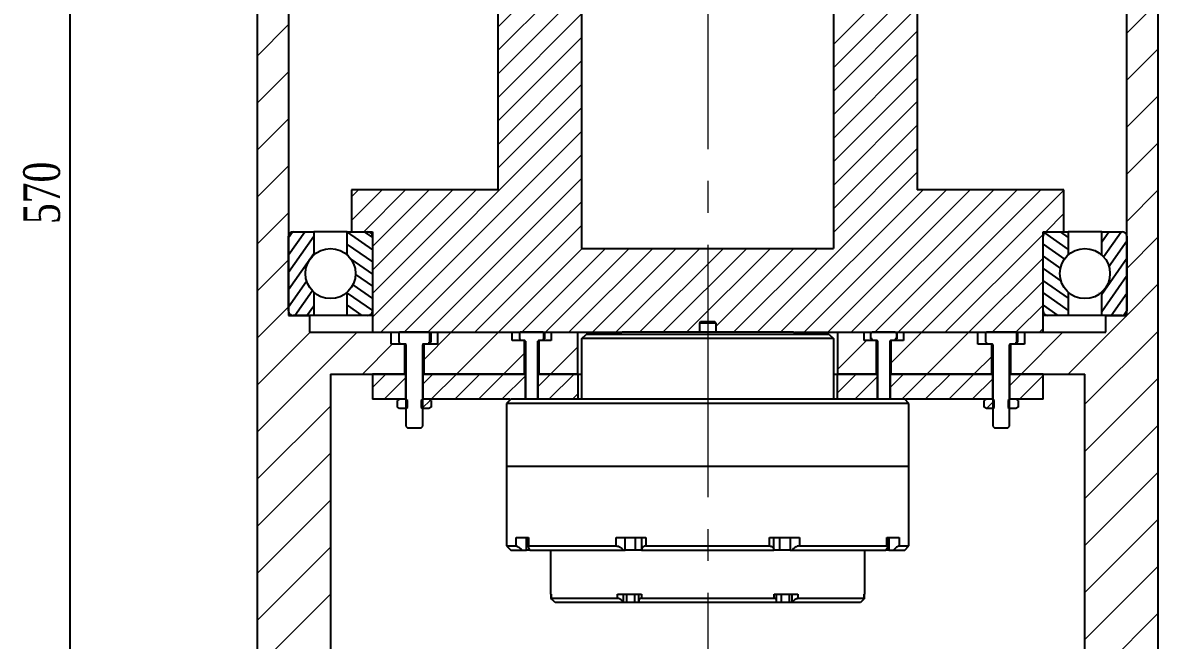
# Model space of a CAD drawing. Header units: millimetres. Extents: x 2 to 1187, y 2 to 839.
# Drawn here: x 69 to 177.4, y 109.6 to 168.6 of the extents above; entities that cross this region are included whole.
import ezdxf

# ---------------------------------------------------------------- set-up
doc = ezdxf.new("R2010")
doc.units = ezdxf.units.MM
doc.header["$PDSIZE"] = -1
doc.linetypes.add('CENTERX2', pattern=[20.32, 12.7, -2.54, 2.54, -2.54])
doc.styles.add('SLDTEXTSTYLE0', font='TXT', dxfattribs={"width": 0.75})
doc.dimstyles.new('SLDDIMSTYLE1', dxfattribs={"dimtxt": 3.5, "dimasz": 3.302, "dimexe": 0, "dimexo": 0.0625, "dimgap": 0.875, "dimtad": 1, "dimdec": 4, "dimlfac": 2.5, "dimrnd": 1e-09, "dimzin": 4, "dimdsep": 46, "dimtxsty": 'SLDTEXTSTYLE0', "dimsah": 1, "dimcen": 0.09, "dimadec": 0, "dimazin": 1, "dimtfac": 1, "dimtdec": 4, "dimtofl": 0, "dimtmove": 0, "dimatfit": 3, "dimfxl": 1, "dimfrac": 2, "dimtolj": 1, "dimtzin": 12, "dimarcsym": 0})

# ---------------------------------------------------------------- blocks, each defined once
blk = doc.blocks.new('SW_HATCH_2')
at = {"color": 0, "linetype": 'Continuous', "lineweight": 18}
for p, q in [((24, 134.01), (16, 126.01)), ((56, 132.33), (48, 124.33)), ((24, 131.76), (16, 123.76)), ((56, 130.09), (48, 122.09)), ((24, 129.52), (16, 121.52)), ((79, 128.39), (76, 125.39)), ((24, 127.27), (16, 119.27)), ((56, 127.84), (48, 119.84)), ((-4, 126.21), (-7, 123.21)), ((24, 125.03), (16, 117.03)), ((56, 125.6), (48, 117.6)), ((79, 123.9), (76, 120.9)), ((24, 122.78), (16, 114.78)), ((56, 123.35), (48, 115.35)), ((-4, 121.72), (-7, 118.72)), ((24, 120.54), (16, 112.54)), ((56, 121.11), (48, 113.11)), ((79, 119.41), (76, 116.41)), ((24, 118.29), (4, 98.29)), ((56, 118.86), (48, 110.86)), ((-4, 117.23), (-7, 114.23)), ((24, 116.05), (4.79, 96.84)), ((56, 116.62), (48, 108.62)), ((79, 114.92), (76, 111.92)), ((24, 113.8), (7.04, 96.84)), ((56, 114.37), (48, 106.37)), ((-4, 112.74), (-7, 109.74)), ((56, 112.13), (40.71, 96.84)), ((24, 111.56), (9.28, 96.84)), ((4.92, 110.44), (2, 107.52)), ((2.68, 110.44), (2, 109.76)), ((7.17, 110.44), (3.17, 106.44)), ((13.9, 110.44), (4, 100.54)), ((11.66, 110.44), (4, 102.78)), ((9.41, 110.44), (4, 105.03)), ((56.56, 110.44), (42.96, 96.84)), ((58.8, 110.44), (45.2, 96.84)), ((61.05, 110.44), (47.45, 96.84)), ((63.29, 110.44), (49.69, 96.84)), ((65.54, 110.44), (51.94, 96.84)), ((67.78, 110.44), (54.18, 96.84)), ((70, 110.41), (56.43, 96.84)), ((79, 110.43), (76, 107.43)), ((24, 109.31), (11.53, 96.84)), ((-4, 108.25), (-7, 105.25)), ((70, 108.17), (68.27, 106.44)), ((24, 107.07), (13.77, 96.84)), ((68, 106.17), (58.67, 96.84)), ((79, 105.94), (76, 102.94)), ((24.02, 104.84), (16.02, 96.84)), ((26.26, 104.84), (18.26, 96.84)), ((28.51, 104.84), (20.51, 96.84)), ((30.75, 104.84), (22.75, 96.84)), ((33, 104.84), (25, 96.84)), ((35.24, 104.84), (27.24, 96.84)), ((37.49, 104.84), (29.49, 96.84)), ((39.73, 104.84), (31.73, 96.84)), ((41.98, 104.84), (33.98, 96.84)), ((44.22, 104.84), (36.8, 97.42)), ((46.47, 104.84), (38.47, 96.84)), ((-4, 103.76), (-7, 100.76)), ((68, 103.92), (60.92, 96.84)), ((68, 101.68), (63.16, 96.84)), ((79, 101.45), (76, 98.45)), ((-4, 99.27), (-7, 96.27)), ((68, 99.43), (65.41, 96.84)), ((75.99, 98.44), (70.39, 92.84)), ((2.55, 96.84), (-7, 87.29)), ((-1.94, 96.84), (-7, 91.78)), ((11.53, 96.84), (8.9, 94.21)), ((16.02, 96.84), (12.02, 92.84)), ((56.43, 96.84), (53.48, 93.89)), ((60.92, 96.84), (56.92, 92.84)), ((69.9, 96.84), (65.9, 92.84)), ((68, 97.19), (67.65, 96.84)), ((79, 96.96), (72, 89.96)), ((5.92, 95.72), (3.04, 92.84)), ((23.6, 95.44), (21, 92.84)), ((51.14, 96.04), (48.4, 93.3)), ((18.52, 94.85), (16.51, 92.84)), ((63.1, 94.53), (61.41, 92.84)), ((5.28, 92.84), (4, 91.56)), ((7.2, 92.51), (5.13, 90.44)), ((9.77, 92.84), (8.8, 91.87)), ((12.02, 92.84), (9.62, 90.44)), ((14.26, 92.84), (11.86, 90.44)), ((16.51, 92.84), (14.11, 90.44)), ((18.6, 92.69), (16.35, 90.44)), ((21, 92.84), (19.8, 91.64)), ((23.24, 92.84), (20.84, 90.44)), ((50.18, 92.84), (48.4, 91.06)), ((52.2, 92.61), (50.03, 90.44)), ((54.67, 92.84), (53.4, 91.57)), ((56.92, 92.84), (54.52, 90.44)), ((59.16, 92.84), (56.76, 90.44)), ((61.41, 92.84), (59.01, 90.44)), ((63.2, 92.39), (61.25, 90.44)), ((65.9, 92.84), (64.8, 91.74)), ((68, 92.7), (65.74, 90.44)), ((79, 92.47), (72, 85.47)), ((9.54, 90.36), (8.76, 89.59)), ((23.6, 90.95), (23.09, 90.44)), ((63.34, 90.28), (62.62, 89.56)), ((68, 90.45), (67.99, 90.44)), ((0, 89.8), (-7, 82.8)), ((79, 87.98), (72, 80.98)), ((0, 85.31), (-7, 78.31)), ((79, 83.49), (72, 76.49)), ((0, 80.82), (-7, 73.82)), ((79, 79), (72, 72)), ((0, 76.33), (-7, 69.33)), ((79, 74.51), (72, 67.51)), ((0, 71.84), (-7, 64.84)), ((79, 70.02), (72, 63.02))]:
    blk.add_line(p, q, dxfattribs=at)
blk = doc.blocks.new('_D')
at = {"color": 0, "linetype": 'Continuous', "lineweight": -2, "transparency": 16777216}
for p, q in [((134.33, 268.23), (73.52, 268.23)), ((73.52, 264.93), (73.52, 43.53)), ((98.33, 40.23), (73.52, 40.23))]:
    blk.add_line(p, q, dxfattribs=at)
at = {"color": 0, "linetype": 'Continuous', "transparency": 16777216}
for points in [[(72.97, 264.93), (74.07, 264.93), (73.52, 268.23)], [(72.97, 43.53), (74.07, 43.53), (73.52, 40.23)]]:
    blk.add_solid(points, dxfattribs=at)
at = {"layer": 'Defpoints', "color": 0, "linetype": 'Continuous', "transparency": 16777216}
for p in [(134.39, 268.23), (73.52, 40.23), (98.39, 40.23)]:
    blk.add_point(p, dxfattribs=at)
at = {"color": 0, "linetype": 'Continuous', "lineweight": 18, "transparency": 16777216, "insert": (69.07, 152.34), "char_height": 3.5, "width": 15.4339, "attachment_point": 2, "rotation": 90, "style": 'SLDTEXTSTYLE0'}
blk.add_mtext('\\A1;{\\fTimes New Roman|b0|i0|c0|p18;570}', dxfattribs=at)
blk = doc.blocks.new('*U60')
at = {"color": 0, "linetype": 'CENTERX2', "lineweight": 18, "ltscale": 1.2, "transparency": 16777216}
blk.add_line((0, 50.9), (0, -50.9), dxfattribs=at)
blk = doc.blocks.new('*U61')
at = {"color": 0, "linetype": 'CENTERX2', "lineweight": 18, "ltscale": 1.2, "transparency": 16777216}
blk.add_line((0, 41.7), (0, -41.7), dxfattribs=at)

msp = doc.modelspace()

# ---------------------------------------------------------------- hatches: boundary and pattern name
h = msp.add_hatch()
h.set_pattern_fill('ANSI31', color=256, scale=0.3, angle=10)
h.paths.add_polyline_path([(96.792389, 214.80706), (96.792389, 217.031644), (94.832389, 217.031644, 0.4142135624), (94.392389, 216.591644), (94.392389, 209.471644, 0.4142135624), (94.832389, 209.031644), (96.792389, 209.031644), (96.792389, 211.256229, -0.2124421075), (96.002389, 213.031644, -0.2124421075)])
h.paths.add_polyline_path([(174.392389, 216.591644, 0.4142135624), (173.952389, 217.031644), (172.792389, 217.031644), (171.992389, 217.031644), (171.992389, 214.80706, -0.2124421075), (172.782389, 213.031644, -0.2124421075), (171.992389, 211.256229), (171.992389, 209.031644), (173.952389, 209.031644, 0.4142135624), (174.392389, 209.471644)])
h.paths.add_polyline_path([(174.392389, 148.191644, 0.4142135624), (173.952389, 148.631644), (171.992389, 148.631644), (171.992389, 146.40706, -0.2124421075), (172.782389, 144.631644, -0.2124421075), (171.992389, 142.856229), (171.992389, 140.631644), (173.952389, 140.631644, 0.4142135624), (174.392389, 141.071644)])
h.paths.add_polyline_path([(96.792389, 148.631644), (94.832389, 148.631644, 0.4142135624), (94.392389, 148.191644), (94.392389, 141.071644, 0.4142135624), (94.832389, 140.631644), (96.392389, 140.631644), (96.792389, 140.631644), (96.792389, 142.856229, -0.2124421075), (96.002389, 144.631644, -0.2124421075), (96.792389, 146.40706)])
h = msp.add_hatch()
h.set_pattern_fill('ANSI31', color=256, scale=0.3, angle=100)
h.paths.add_polyline_path([(168.792389, 146.40706), (168.792389, 148.631644), (166.832389, 148.631644, 0.4142135624), (166.392389, 148.191644), (166.392389, 141.071644, 0.4142135624), (166.832389, 140.631644), (168.792389, 140.631644), (168.792389, 142.856229, -0.2124421075), (168.002389, 144.631644, -0.2124421075)])
h.paths.add_polyline_path([(102.392389, 148.191644, 0.4142296736), (101.952365, 148.631644), (100.392389, 148.631644), (99.992389, 148.631644), (99.992389, 146.40706, -0.2124421075), (100.782389, 144.631644, -0.2124421075), (99.992389, 142.856229), (99.992389, 140.631644), (101.952389, 140.631644, 0.4142135624), (102.392389, 141.071644)])
h.paths.add_polyline_path([(102.392389, 216.591644, 0.4142135624), (101.952389, 217.031644), (99.992389, 217.031644), (99.992389, 214.80706, -0.2124421075), (100.782389, 213.031644, -0.2124421075), (99.992389, 211.256229), (99.992389, 209.031644), (101.952389, 209.031644, 0.4142135624), (102.392389, 209.471644)])
h.paths.add_polyline_path([(168.792389, 214.80706), (168.792389, 217.031644), (166.832389, 217.031644, 0.4142135624), (166.392389, 216.591644), (166.392389, 209.471644, 0.4142135624), (166.832389, 209.031644), (168.392389, 209.031644), (168.792389, 209.031644), (168.792389, 211.256229, -0.2124421075), (168.002389, 213.031644, -0.2124421075)])

# ---------------------------------------------------------------- linework, layer by layer
at = {"color": 7, "linetype": 'Continuous', "lineweight": 25}
for p, q in [((91.392389, 219.031644), (91.392389, 64.231644)), ((177.392389, 64.231644), (177.392389, 219.031644)), ((94.392389, 217.031644), (94.392389, 140.631644)), ((122.392389, 147.031644), (122.392389, 217.831644)), ((146.392389, 217.831644), (146.392389, 147.031644)), ((174.392389, 140.631644), (174.392389, 217.031644)), ((114.392389, 152.631644), (114.392389, 205.031644)), ((154.392389, 205.031644), (154.392389, 152.631644)), ((100.392389, 152.631644), (100.392389, 148.631644)), ((114.392389, 152.631644), (100.392389, 152.631644)), ((168.392389, 152.631644), (154.392389, 152.631644)), ((168.392389, 148.631644), (168.392389, 152.631644)), ((94.832389, 148.631644), (96.792389, 148.631644)), ((96.792389, 148.631644), (96.792389, 146.40706)), ((99.992389, 148.631644), (96.792389, 148.631644)), ((99.992389, 146.40706), (99.992389, 148.631644)), ((99.992389, 148.631644), (101.952389, 148.631644)), ((100.392389, 148.631644), (102.392389, 148.631644)), ((102.392389, 148.631644), (102.392389, 139.031644)), ((166.392389, 148.631644), (168.392389, 148.631644)), ((166.392389, 139.031644), (166.392389, 148.631644)), ((166.832389, 148.631644), (168.792389, 148.631644)), ((171.992389, 148.631644), (168.792389, 148.631644)), ((168.792389, 148.631644), (168.792389, 146.40706)), ((171.992389, 146.40706), (171.992389, 148.631644)), ((171.992389, 148.631644), (173.952389, 148.631644)), ((94.392389, 141.071644), (94.392389, 148.191644)), ((102.392389, 148.191644), (102.392389, 141.071644)), ((166.392389, 141.071644), (166.392389, 148.191644)), ((174.392389, 148.191644), (174.392389, 141.071644)), ((122.392389, 147.031644), (146.392389, 147.031644)), ((171.682444, 146.40706), (171.682427, 146.40706)), ((96.792389, 142.856229), (96.792389, 140.631644)), ((99.992389, 140.631644), (99.992389, 142.856229)), ((168.792389, 142.856229), (168.792389, 140.631644)), ((171.682444, 142.856229), (171.682427, 142.856229)), ((171.992389, 140.631644), (171.992389, 142.856229)), ((94.392389, 140.631644), (96.392389, 140.631644)), ((96.792389, 140.631644), (94.832389, 140.631644)), ((96.392389, 140.631644), (96.392389, 139.031644)), ((99.992389, 140.631644), (96.792389, 140.631644)), ((101.952389, 140.631644), (99.992389, 140.631644)), ((102.392389, 140.631644), (101.952389, 140.631644)), ((133.712389, 140.031644), (133.592389, 139.911644)), ((133.592389, 139.911644), (133.592389, 139.031644)), ((135.192389, 139.911644), (135.072389, 140.031644)), ((135.192389, 139.031644), (135.192389, 139.911644)), ((166.832389, 140.631644), (166.392389, 140.631644)), ((168.792389, 140.631644), (166.832389, 140.631644)), ((171.992389, 140.631644), (168.792389, 140.631644)), ((173.952389, 140.631644), (171.992389, 140.631644)), ((172.392389, 139.031644), (172.392389, 140.631644)), ((172.392389, 140.631644), (174.392389, 140.631644)), ((96.392389, 139.031644), (104.165789, 139.031644)), ((102.392389, 139.031644), (126.122385, 139.031644)), ((104.175789, 139.021644), (104.165789, 139.031644)), ((104.175789, 137.911644), (104.175789, 139.021644)), ((104.975069, 139.021644), (104.175789, 139.021644)), ((104.903003, 138.980037), (104.992389, 139.031644)), ((104.903003, 138.980037), (104.903003, 138.071644)), ((107.792389, 139.031644), (104.992389, 139.031644)), ((107.792389, 139.031644), (107.881777, 138.980036)), ((108.608989, 139.021644), (107.80971, 139.021644)), ((107.881777, 138.071644), (107.881777, 138.980036)), ((107.881777, 138.980036), (107.98417, 138.906601)), ((107.98417, 138.071644), (107.98417, 138.906601)), ((108.618989, 139.031644), (108.608989, 139.021644)), ((108.608989, 139.021644), (108.608989, 137.911644)), ((108.618989, 139.031644), (115.712189, 139.031644)), ((115.722189, 139.021644), (115.712189, 139.031644)), ((115.722189, 138.231644), (115.722189, 139.021644)), ((116.475069, 139.021644), (115.722189, 139.021644)), ((116.439261, 139.000971), (116.492389, 139.031644)), ((116.439261, 139.000971), (116.439261, 138.391644)), ((118.692389, 139.031644), (116.492389, 139.031644)), ((118.692389, 139.031644), (118.745518, 139.00097)), ((119.462589, 139.021644), (118.70971, 139.021644)), ((118.745518, 138.391644), (118.745518, 139.00097)), ((118.745518, 139.00097), (118.83226, 138.933396)), ((118.83226, 138.391644), (118.83226, 138.933396)), ((119.472589, 139.031644), (119.462589, 139.021644)), ((119.462589, 139.021644), (119.462589, 138.231644)), ((119.472589, 139.031644), (121.992389, 139.031644)), ((121.992389, 135.031644), (121.992389, 139.031644)), ((122.392389, 138.431644), (122.792389, 138.831644)), ((126.192389, 139.031644), (125.992389, 138.831644)), ((142.792389, 138.831644), (142.592389, 139.031644)), ((142.662393, 139.031644), (166.392389, 139.031644)), ((145.992389, 138.831644), (146.392389, 138.431644)), ((146.792389, 139.031644), (146.792389, 135.031644)), ((146.792389, 139.031644), (149.312189, 139.031644)), ((149.322189, 139.021644), (149.312189, 139.031644)), ((150.075069, 139.021644), (149.322189, 139.021644)), ((149.322189, 138.231644), (149.322189, 139.021644)), ((149.942802, 138.94528), (150.092389, 139.031644)), ((149.942802, 138.94528), (149.942802, 138.391644)), ((152.292389, 139.031644), (150.092389, 139.031644)), ((152.292389, 139.031644), (152.441978, 138.945279)), ((153.062589, 139.021644), (152.30971, 139.021644)), ((152.441978, 138.391644), (152.441978, 138.945279)), ((152.441978, 138.945279), (152.462016, 138.933396)), ((152.462016, 138.391644), (152.462016, 138.933396)), ((153.072589, 139.031644), (153.062589, 139.021644)), ((153.062589, 139.021644), (153.062589, 138.231644)), ((153.072589, 139.031644), (160.165789, 139.031644)), ((160.175789, 139.021644), (160.165789, 139.031644)), ((160.175789, 137.911644), (160.175789, 139.021644)), ((160.975069, 139.021644), (160.175789, 139.021644)), ((160.903003, 138.980037), (160.992389, 139.031644)), ((160.903003, 138.980037), (160.903003, 138.071644)), ((163.792389, 139.031644), (160.992389, 139.031644)), ((163.792389, 139.031644), (163.881777, 138.980037)), ((164.608989, 139.021644), (163.80971, 139.021644)), ((163.881777, 138.071644), (163.881777, 138.980037)), ((163.881777, 138.980037), (163.98417, 138.906601)), ((163.98417, 138.071644), (163.98417, 138.906601)), ((164.618989, 139.031644), (164.608989, 139.021644)), ((164.608989, 139.021644), (164.608989, 137.911644)), ((164.618989, 139.031644), (172.392389, 139.031644)), ((105.492389, 137.911644), (104.175789, 137.911644)), ((104.992389, 138.071644), (104.903003, 138.071644)), ((104.992389, 137.911644), (104.992389, 138.071644)), ((105.512389, 137.911644), (104.992389, 137.911644)), ((105.492389, 135.031644), (105.492389, 137.911644)), ((105.592389, 137.831644), (105.592389, 130.067644)), ((107.192389, 130.067644), (107.192389, 137.831644)), ((107.792389, 137.911644), (107.272389, 137.911644)), ((107.292389, 137.911644), (107.292389, 135.031644)), ((108.608989, 137.911644), (107.292389, 137.911644)), ((107.881777, 138.071644), (107.792389, 138.071644)), ((107.792389, 138.071644), (107.792389, 137.911644)), ((107.98417, 138.071644), (107.881777, 138.071644)), ((116.912389, 138.231644), (115.722189, 138.231644)), ((116.492389, 138.391644), (116.439261, 138.391644)), ((116.492389, 138.231644), (116.492389, 138.391644)), ((116.952389, 138.231644), (116.492389, 138.231644)), ((116.912389, 135.031644), (116.912389, 138.231644)), ((116.992389, 138.191644), (116.992389, 132.631644)), ((118.192389, 132.631644), (118.192389, 138.191644)), ((118.692389, 138.231644), (118.232389, 138.231644)), ((118.272389, 138.231644), (118.272389, 135.031644)), ((119.462589, 138.231644), (118.272389, 138.231644)), ((118.745518, 138.391644), (118.692389, 138.391644)), ((118.692389, 138.391644), (118.692389, 138.231644)), ((118.83226, 138.391644), (118.745518, 138.391644)), ((122.392389, 132.631644), (122.392389, 138.431644)), ((146.392389, 138.431644), (146.392389, 132.631644)), ((150.512389, 138.231644), (149.322189, 138.231644)), ((150.092389, 138.391644), (149.942802, 138.391644)), ((150.092389, 138.231644), (150.092389, 138.391644)), ((150.552389, 138.231644), (150.092389, 138.231644)), ((150.512389, 135.031644), (150.512389, 138.231644)), ((150.592389, 138.191644), (150.592389, 132.631644)), ((151.792389, 132.631644), (151.792389, 138.191644)), ((152.292389, 138.231644), (151.832389, 138.231644)), ((151.872389, 138.231644), (151.872389, 135.031644)), ((153.062589, 138.231644), (151.872389, 138.231644)), ((152.441978, 138.391644), (152.292389, 138.391644)), ((152.292389, 138.391644), (152.292389, 138.231644)), ((152.462016, 138.391644), (152.441978, 138.391644)), ((161.492389, 137.911644), (160.175789, 137.911644)), ((160.992389, 138.071644), (160.903003, 138.071644)), ((160.992389, 137.911644), (160.992389, 138.071644)), ((161.512389, 137.911644), (160.992389, 137.911644)), ((161.492389, 135.031644), (161.492389, 137.911644)), ((161.592389, 137.831644), (161.592389, 130.067644)), ((163.192389, 130.067644), (163.192389, 137.831644)), ((163.792389, 137.911644), (163.272389, 137.911644)), ((163.292389, 137.911644), (163.292389, 135.031644)), ((164.608989, 137.911644), (163.292389, 137.911644)), ((163.881777, 138.071644), (163.792389, 138.071644)), ((163.792389, 138.071644), (163.792389, 137.911644)), ((163.98417, 138.071644), (163.881777, 138.071644)), ((98.392389, 135.031644), (98.392389, 40.231644)), ((98.392389, 135.031644), (105.492389, 135.031644)), ((105.592389, 135.031644), (102.392389, 135.031644)), ((102.392389, 135.031644), (102.392389, 132.631644)), ((105.592389, 132.641644), (105.592389, 135.031644)), ((107.192389, 135.031644), (107.192389, 132.641644)), ((116.982389, 135.031644), (107.192389, 135.031644)), ((107.292389, 135.031644), (116.912389, 135.031644)), ((116.992389, 135.021644), (116.982389, 135.031644)), ((116.992389, 135.031644), (116.982389, 135.031644)), ((116.992389, 132.631644), (116.992389, 135.021644)), ((118.202389, 135.031644), (118.192389, 135.021644)), ((118.202389, 135.031644), (118.192389, 135.031644)), ((118.192389, 135.021644), (118.192389, 132.631644)), ((121.992389, 135.031644), (118.202389, 135.031644)), ((118.272389, 135.031644), (121.992389, 135.031644)), ((121.992389, 135.031644), (121.992389, 132.631644)), ((121.992389, 135.031644), (122.358903, 135.031644)), ((146.45207, 135.031644), (146.792389, 135.031644)), ((146.792389, 132.631644), (146.792389, 135.031644)), ((150.582389, 135.031644), (146.792389, 135.031644)), ((146.792389, 135.031644), (150.512389, 135.031644)), ((150.592389, 135.021644), (150.582389, 135.031644)), ((150.592389, 135.031644), (150.582389, 135.031644)), ((150.592389, 132.631644), (150.592389, 135.021644)), ((151.802389, 135.031644), (151.792389, 135.021644)), ((151.802389, 135.031644), (151.792389, 135.031644)), ((151.792389, 135.021644), (151.792389, 132.631644)), ((161.592389, 135.031644), (151.802389, 135.031644)), ((151.872389, 135.031644), (161.492389, 135.031644)), ((161.592389, 132.641644), (161.592389, 135.031644)), ((163.192389, 135.031644), (163.192389, 132.641644)), ((166.392389, 135.031644), (163.192389, 135.031644)), ((163.292389, 135.031644), (170.392389, 135.031644)), ((166.392389, 132.631644), (166.392389, 135.031644)), ((170.392389, 40.231644), (170.392389, 135.031644)), ((105.582389, 132.631644), (102.392389, 132.631644)), ((104.992389, 132.631644), (104.775809, 132.506602)), ((104.775809, 131.876687), (104.775809, 132.506602)), ((105.592389, 132.631644), (104.992389, 132.631644)), ((105.582389, 132.631644), (105.592389, 132.641644)), ((105.592389, 132.631644), (105.592389, 132.621484)), ((105.592389, 132.621484), (105.732389, 132.523455)), ((105.732389, 131.849673), (105.732389, 132.523455)), ((107.052389, 132.523455), (107.192389, 132.621484)), ((107.052389, 132.523455), (107.052389, 131.849673)), ((107.192389, 132.641644), (107.202389, 132.631644)), ((107.192389, 132.621484), (107.192389, 132.631644)), ((107.792389, 132.631644), (107.192389, 132.631644)), ((115.522385, 132.631644), (107.202389, 132.631644)), ((108.008971, 132.506601), (107.792389, 132.631644)), ((108.008971, 132.506601), (108.008969, 131.876687)), ((115.592389, 132.631644), (115.192389, 132.231644)), ((115.192389, 132.231644), (115.192389, 126.231644)), ((153.592389, 132.231644), (153.192389, 132.631644)), ((161.582389, 132.631644), (153.262393, 132.631644)), ((153.592389, 126.231644), (153.592389, 132.231644)), ((160.992389, 132.631644), (160.775809, 132.506602)), ((160.775809, 131.876687), (160.775809, 132.506602)), ((161.592389, 132.631644), (160.992389, 132.631644)), ((161.582389, 132.631644), (161.592389, 132.641644)), ((161.592389, 132.631644), (161.592389, 132.621484)), ((161.592389, 132.621484), (161.732389, 132.523455)), ((161.732389, 131.849673), (161.732389, 132.523455)), ((163.052389, 132.523455), (163.192389, 132.621484)), ((163.052389, 132.523455), (163.052389, 131.849673)), ((163.192389, 132.641644), (163.202389, 132.631644)), ((163.192389, 132.621484), (163.192389, 132.631644)), ((163.792389, 132.631644), (163.192389, 132.631644)), ((166.392389, 132.631644), (163.202389, 132.631644)), ((164.008971, 132.506601), (163.792389, 132.631644)), ((164.008971, 132.506601), (164.008969, 131.876687)), ((104.992389, 131.751644), (104.775809, 131.876687)), ((105.592389, 131.751644), (104.992389, 131.751644)), ((105.732389, 131.849673), (105.592389, 131.751644)), ((107.192389, 131.751644), (107.052389, 131.849673)), ((107.792389, 131.751644), (107.192389, 131.751644)), ((108.008969, 131.876687), (107.792389, 131.751644)), ((160.992389, 131.751644), (160.775809, 131.876687)), ((161.592389, 131.751644), (160.992389, 131.751644)), ((161.732389, 131.849673), (161.592389, 131.751644)), ((163.192389, 131.751644), (163.052389, 131.849673)), ((163.792389, 131.751644), (163.192389, 131.751644)), ((164.008969, 131.876687), (163.792389, 131.751644)), ((105.592389, 130.067644), (105.748389, 129.911644)), ((107.036389, 129.911644), (107.192389, 130.067644)), ((161.592389, 130.067644), (161.748389, 129.911644)), ((163.036389, 129.911644), (163.192389, 130.067644)), ((105.748389, 129.911644), (107.036389, 129.911644)), ((161.748389, 129.911644), (163.036389, 129.911644)), ((115.192398, 126.231644), (115.192398, 118.631644)), ((153.59238, 118.631644), (153.59238, 126.231644)), ((116.120487, 119.431644), (117.302236, 119.431644)), ((116.120487, 118.631644), (116.120487, 119.431644)), ((117.099443, 118.231644), (117.099443, 119.431644)), ((117.237762, 119.431644), (117.237762, 118.561274)), ((117.302236, 119.431644), (117.302236, 118.631644)), ((125.64217, 119.431644), (128.495164, 119.431644)), ((125.64217, 118.631644), (125.64217, 119.431644)), ((126.51237, 118.231644), (126.51237, 119.431644)), ((127.511741, 118.231644), (127.511741, 119.431644)), ((128.082513, 119.431644), (128.082513, 118.231644)), ((128.495164, 119.431644), (128.495164, 118.631644)), ((140.289613, 119.431644), (143.142607, 119.431644)), ((140.289613, 118.631644), (140.289613, 119.431644)), ((140.702266, 118.231644), (140.702266, 119.431644)), ((141.273038, 118.231644), (141.273038, 119.431644)), ((142.272409, 119.431644), (142.272409, 118.231644)), ((143.142607, 119.431644), (143.142607, 118.631644)), ((151.482542, 119.431644), (152.664291, 119.431644)), ((151.482542, 118.631644), (151.482542, 119.431644)), ((151.547016, 118.560196), (151.547016, 119.431644)), ((151.685335, 119.431644), (151.685335, 118.231644)), ((152.664291, 119.431644), (152.664291, 118.631644)), ((115.192398, 118.631644), (115.592394, 118.231644)), ((119.392389, 118.231644), (119.392389, 114.031644)), ((149.392389, 114.031644), (149.392389, 118.231644)), ((153.192384, 118.231644), (153.59238, 118.631644)), ((119.392389, 114.031644), (119.450147, 114.031644)), ((119.448607, 113.630145), (119.448607, 114.031644)), ((119.450147, 114.031644), (119.450147, 113.631644)), ((125.782386, 114.031644), (128.060151, 114.031644)), ((125.782386, 113.631644), (125.782386, 114.031644)), ((126.358396, 113.231644), (126.358396, 114.031644)), ((126.630287, 114.031644), (126.630287, 113.231644)), ((127.392389, 114.031644), (127.392389, 113.231644)), ((127.829011, 113.404955), (127.829011, 114.031644)), ((128.060151, 114.031644), (128.060151, 113.631644)), ((140.724628, 114.031644), (143.002393, 114.031644)), ((140.724628, 113.631644), (140.724628, 114.031644)), ((140.955768, 113.402182), (140.955768, 114.031644)), ((141.392389, 114.031644), (141.392389, 113.231644)), ((142.154492, 114.031644), (142.154492, 113.231644)), ((142.426383, 114.031644), (142.426383, 113.231644)), ((143.002393, 114.031644), (143.002393, 113.631644)), ((149.334631, 114.031644), (149.334631, 113.631644)), ((149.334631, 114.031644), (149.392389, 114.031644)), ((149.336171, 113.627681), (149.336171, 114.031644)), ((119.450147, 113.631644), (119.448607, 113.630145)), ((126.358396, 113.231644), (126.342642, 113.231644)), ((126.630287, 113.231644), (126.358396, 113.231644)), ((127.868747, 113.231644), (127.829011, 113.404955)), ((142.426383, 113.231644), (142.154492, 113.231644)), ((142.442136, 113.231644), (142.426383, 113.231644))]:
    msp.add_line(p, q, dxfattribs=at)
for centre in [(98.392389, 144.631644), (170.392389, 144.631644)]:
    msp.add_circle(centre, 2.39)
for centre, radius, start, end in [((94.832389, 148.191644), 0.44, 90, 180), ((101.952389, 148.191644), 0.44, 0, 90), ((166.832389, 148.191644), 0.44, 90, 180), ((173.952389, 148.191644), 0.44, 0, 90), ((170.067544, 144.631644), 2.4, 47.71067171, 47.71483555), ((170.067544, 144.631644), 2.4, 312.2764063, 312.28932829), ((94.832389, 141.071644), 0.44, 180, 270), ((101.952389, 141.071644), 0.44, 270, 0), ((166.832389, 141.071644), 0.44, 180, 270), ((173.952389, 141.071644), 0.44, 270, 0), ((105.512389, 137.831644), 0.08, 0, 90), ((107.272389, 137.831644), 0.08, 90, 180), ((116.952389, 138.191644), 0.04, 0, 90), ((118.232389, 138.191644), 0.04, 90, 180), ((150.552389, 138.191644), 0.04, 0, 90), ((151.832389, 138.191644), 0.04, 90, 180), ((161.512389, 137.831644), 0.08, 0, 90), ((163.272389, 137.831644), 0.08, 90, 180)]:
    msp.add_arc(centre, radius, start, end, dxfattribs=at)
for points in [[(135.192389, 139.911644), (135.180364, 139.911644), (135.156313, 139.911644), (134.971314, 139.911644), (134.706878, 139.911644), (134.392389, 139.911644), (134.0779, 139.911644), (133.813464, 139.911644), (133.628465, 139.911644), (133.604415, 139.911644), (133.592389, 139.911644)], [(134.392389, 140.031644), (134.303284, 140.031644), (134.125074, 140.031644), (133.900303, 140.031644), (133.743054, 140.031644), (133.722611, 140.031644), (133.712389, 140.031644)], [(135.072389, 140.031644), (135.062168, 140.031644), (135.041725, 140.031644), (134.884475, 140.031644), (134.659705, 140.031644), (134.481494, 140.031644), (134.392389, 140.031644)], [(134.392389, 138.831644), (133.633175, 138.831644), (132.114747, 138.831644), (129.924674, 138.831644), (127.906128, 138.831644), (126.137462, 138.831644), (124.683729, 138.831644), (123.611671, 138.831644), (122.921905, 138.831644), (122.835561, 138.831644), (122.792389, 138.831644)], [(134.392389, 139.031644), (133.855703, 139.031644), (132.782332, 139.031644), (131.234176, 139.031644), (129.807274, 139.031644), (128.557009, 139.031644), (127.529371, 139.031644), (126.771537, 139.031644), (126.283943, 139.031644), (126.222907, 139.031644), (126.192389, 139.031644)], [(142.592389, 139.031644), (142.561871, 139.031644), (142.500835, 139.031644), (142.013241, 139.031644), (141.255407, 139.031644), (140.227769, 139.031644), (138.977505, 139.031644), (137.550602, 139.031644), (136.002447, 139.031644), (134.929075, 139.031644), (134.392389, 139.031644)], [(145.992389, 138.831644), (145.949217, 138.831644), (145.862874, 138.831644), (145.173107, 138.831644), (144.101049, 138.831644), (142.647317, 138.831644), (140.87865, 138.831644), (138.860105, 138.831644), (136.670032, 138.831644), (135.151604, 138.831644), (134.392389, 138.831644)], [(146.392389, 138.431644), (146.347729, 138.431644), (146.258408, 138.431644), (145.544856, 138.431644), (144.435831, 138.431644), (142.93197, 138.431644), (141.102315, 138.431644), (139.014164, 138.431644), (136.748571, 138.431644), (134.392389, 138.431644), (132.036207, 138.431644), (129.770614, 138.431644), (127.682464, 138.431644), (125.852809, 138.431644), (124.348948, 138.431644), (123.239923, 138.431644), (122.526371, 138.431644), (122.43705, 138.431644), (122.392389, 138.431644)], [(153.592389, 132.231644), (153.560687, 132.231644), (153.497283, 132.231644), (152.987261, 132.231644), (152.182662, 132.231644), (151.067347, 132.231644), (149.668412, 132.231644), (148.007646, 132.231644), (146.114041, 132.231644), (144.019843, 132.231644), (141.760925, 132.231644), (139.375927, 132.231644), (136.905659, 132.231644), (134.392389, 132.231644), (131.879119, 132.231644), (129.408852, 132.231644), (127.023854, 132.231644), (124.764936, 132.231644), (122.670738, 132.231644), (120.777133, 132.231644), (119.116367, 132.231644), (117.717432, 132.231644), (116.602116, 132.231644), (115.797517, 132.231644), (115.287495, 132.231644), (115.224091, 132.231644), (115.192389, 132.231644)], [(134.392389, 132.631644), (133.572086, 132.631644), (131.931479, 132.631644), (129.512676, 132.631644), (127.177365, 132.631644), (124.965508, 132.631644), (122.914939, 132.631644), (121.060784, 132.631644), (119.434617, 132.631644), (118.064827, 132.631644), (116.972747, 132.631644), (116.18491, 132.631644), (115.685514, 132.631644), (115.623431, 132.631644), (115.592389, 132.631644)], [(153.192389, 132.631644), (153.161348, 132.631644), (153.099265, 132.631644), (152.599868, 132.631644), (151.812032, 132.631644), (150.719952, 132.631644), (149.350161, 132.631644), (147.723995, 132.631644), (145.86984, 132.631644), (143.819271, 132.631644), (141.607413, 132.631644), (139.272103, 132.631644), (136.8533, 132.631644), (135.212693, 132.631644), (134.392389, 132.631644)], [(134.392389, 126.231644), (133.554633, 126.231644), (131.87912, 126.231644), (129.408854, 126.231644), (127.023857, 126.231644), (124.76494, 126.231644), (122.670743, 126.231644), (120.777139, 126.231644), (119.116374, 126.231644), (117.717439, 126.231644), (116.602124, 126.231644), (115.797526, 126.231644), (115.287504, 126.231644), (115.2241, 126.231644), (115.192398, 126.231644)], [(153.59238, 126.231644), (153.560678, 126.231644), (153.497274, 126.231644), (152.987253, 126.231644), (152.182654, 126.231644), (151.067339, 126.231644), (149.668405, 126.231644), (148.00764, 126.231644), (146.114036, 126.231644), (144.019838, 126.231644), (141.760921, 126.231644), (139.375924, 126.231644), (136.905658, 126.231644), (135.230146, 126.231644), (134.392389, 126.231644)], [(115.192398, 118.631644), (115.231778, 118.631644), (115.310538, 118.631644), (115.850504, 118.631644), (116.120487, 118.631644)], [(115.592394, 118.231644), (115.638835, 118.231644), (115.731717, 118.231644), (116.365842, 118.231644), (116.682904, 118.231644)], [(116.682904, 118.231644), (116.721071, 118.231644), (116.797405, 118.231644), (116.90784, 118.231644), (117.011439, 118.231644), (117.070108, 118.231644), (117.099443, 118.231644)], [(117.302236, 118.631644), (117.79747, 118.631644), (118.787939, 118.631644), (120.768209, 118.631644), (123.034893, 118.631644), (124.773078, 118.631644), (125.64217, 118.631644)], [(117.40817, 118.231644), (117.915748, 118.231644), (118.930906, 118.231644), (121.042491, 118.231644), (123.491844, 118.231644), (125.385025, 118.231644), (126.331615, 118.231644)], [(126.331615, 118.231644), (126.357467, 118.231644), (126.40917, 118.231644), (126.464284, 118.231644), (126.502049, 118.231644), (126.50893, 118.231644), (126.51237, 118.231644)], [(127.511741, 118.231644), (127.383664, 118.231644), (127.127511, 118.231644), (126.801794, 118.231644), (126.569007, 118.231644), (126.531249, 118.231644), (126.51237, 118.231644)], [(128.082561, 118.231644), (129.110814, 118.231644), (131.167319, 118.231644), (134.392389, 118.231644), (137.61746, 118.231644), (139.673965, 118.231644), (140.702218, 118.231644)], [(128.495164, 118.631644), (129.459889, 118.631644), (131.389339, 118.631644), (134.392389, 118.631644), (137.395438, 118.631644), (139.324888, 118.631644), (140.289613, 118.631644)], [(142.272409, 118.231644), (142.25353, 118.231644), (142.215772, 118.231644), (141.982984, 118.231644), (141.657268, 118.231644), (141.401114, 118.231644), (141.273038, 118.231644)], [(142.272409, 118.231644), (142.275849, 118.231644), (142.282729, 118.231644), (142.320495, 118.231644), (142.375609, 118.231644), (142.427312, 118.231644), (142.453164, 118.231644)], [(142.453164, 118.231644), (143.399754, 118.231644), (145.292934, 118.231644), (147.742288, 118.231644), (149.853873, 118.231644), (150.86903, 118.231644), (151.376609, 118.231644)], [(143.142607, 118.631644), (144.0117, 118.631644), (145.749884, 118.631644), (148.016568, 118.631644), (149.996838, 118.631644), (150.987308, 118.631644), (151.482542, 118.631644)], [(151.685335, 118.231644), (151.71467, 118.231644), (151.77334, 118.231644), (151.876938, 118.231644), (151.987374, 118.231644), (152.063708, 118.231644), (152.101875, 118.231644)], [(152.101875, 118.231644), (152.418937, 118.231644), (153.053062, 118.231644), (153.145943, 118.231644), (153.192384, 118.231644)], [(152.664291, 118.631644), (152.934274, 118.631644), (153.474241, 118.631644), (153.553, 118.631644), (153.59238, 118.631644)], [(119.450147, 113.631644), (119.514992, 113.631644), (119.644682, 113.631644), (120.061604, 113.631644), (120.635717, 113.631644), (121.376522, 113.631644), (122.270245, 113.631644), (123.309936, 113.631644), (124.473659, 113.631644), (125.346143, 113.631644), (125.782386, 113.631644)], [(126.342642, 113.231644), (125.882865, 113.231644), (124.963311, 113.231644), (123.739197, 113.231644), (122.649973, 113.231644), (121.720388, 113.231644), (120.958987, 113.231644), (120.381436, 113.231644), (119.977513, 113.231644), (119.871838, 113.231644), (119.819, 113.231644)], [(127.392389, 113.231644), (127.315545, 113.231644), (127.161856, 113.231644), (126.94796, 113.231644), (126.760641, 113.231644), (126.673738, 113.231644), (126.630287, 113.231644)], [(140.916031, 113.231644), (140.403417, 113.231644), (139.378188, 113.231644), (137.75015, 113.231644), (136.083376, 113.231644), (134.392389, 113.231644), (132.701403, 113.231644), (131.034629, 113.231644), (129.406591, 113.231644), (128.381362, 113.231644), (127.868747, 113.231644)], [(128.060151, 113.631644), (128.561238, 113.631644), (129.563413, 113.631644), (131.144058, 113.631644), (132.757861, 113.631644), (134.392389, 113.631644), (136.026918, 113.631644), (137.640721, 113.631644), (139.221365, 113.631644), (140.22354, 113.631644), (140.724628, 113.631644)], [(142.154492, 113.231644), (142.11104, 113.231644), (142.024137, 113.231644), (141.836819, 113.231644), (141.622923, 113.231644), (141.469234, 113.231644), (141.392389, 113.231644)], [(148.965778, 113.231644), (148.912941, 113.231644), (148.807266, 113.231644), (148.403342, 113.231644), (147.825792, 113.231644), (147.064391, 113.231644), (146.134806, 113.231644), (145.045582, 113.231644), (143.821468, 113.231644), (142.901913, 113.231644), (142.442136, 113.231644)], [(143.002393, 113.631644), (143.438635, 113.631644), (144.31112, 113.631644), (145.474843, 113.631644), (146.514534, 113.631644), (147.408257, 113.631644), (148.149062, 113.631644), (148.723174, 113.631644), (149.140096, 113.631644), (149.269786, 113.631644), (149.334631, 113.631644)]]:
    msp.add_open_spline(points, degree=3, dxfattribs=at)
for points, knots in [([(116.120487, 118.631644), (116.132274, 118.629866), (116.156376, 118.62623), (116.23254, 118.590568), (116.352394, 118.512717), (116.516198, 118.382785), (116.623719, 118.285303), (116.682904, 118.231644)], [0, 0, 0, 0, 0.114271722, 0.2336664905, 0.4962818459, 0.722732403, 1, 1, 1, 1]), ([(117.408169, 118.231644), (117.353238, 118.231644), (117.241108, 118.231644), (117.147297, 118.231644), (117.099443, 118.231644)], [0, 0, 0, 0, 0.489886142, 1, 1, 1, 1]), ([(117.302236, 118.631644), (117.288093, 118.62975), (117.259396, 118.625907), (117.232394, 118.588611), (117.241853, 118.507983), (117.304067, 118.379222), (117.372991, 118.281514), (117.40817, 118.231644)], [0, 0, 0, 0, 0.1209755943, 0.2454826394, 0.4964284303, 0.7429774736, 1, 1, 1, 1]), ([(125.64217, 118.631644), (125.672249, 118.629866), (125.733757, 118.62623), (125.870577, 118.590568), (126.031684, 118.512717), (126.202565, 118.382785), (126.285799, 118.285303), (126.331615, 118.231644)], [0, 0, 0, 0, 0.11427172736, 0.2336664976, 0.49628184632, 0.72273241638, 1, 1, 1, 1]), ([(128.082513, 118.231644), (128.075055, 118.231644), (127.996196, 118.231644), (127.798673, 118.231644), (127.607385, 118.231644), (127.511741, 118.231644)], [0, 0, 0, 0, 0.0496309787, 0.5248154893, 1, 1, 1, 1]), ([(128.495164, 118.631644), (128.462607, 118.62975), (128.396542, 118.625907), (128.280506, 118.588611), (128.1716, 118.507983), (128.097156, 118.379222), (128.087493, 118.281514), (128.082561, 118.231644)], [0, 0, 0, 0, 0.120975594, 0.2454826394, 0.4964284303, 0.7429774736, 1, 1, 1, 1]), ([(140.289613, 118.631644), (140.320365, 118.629866), (140.383247, 118.62623), (140.500575, 118.590568), (140.608562, 118.512717), (140.686421, 118.382785), (140.696609, 118.285303), (140.702218, 118.231644)], [0, 0, 0, 0, 0.1142717217, 0.2336664902, 0.4962818459, 0.7227324024, 1, 1, 1, 1]), ([(141.273038, 118.231644), (141.177393, 118.231644), (140.986105, 118.231644), (140.788583, 118.231644), (140.709723, 118.231644), (140.702266, 118.231644)], [0, 0, 0, 0, 0.4751845372, 0.9503690743, 1, 1, 1, 1]), ([(143.142607, 118.631644), (143.110707, 118.62975), (143.045974, 118.625907), (142.908877, 118.588611), (142.745402, 118.507983), (142.577908, 118.379222), (142.495318, 118.281514), (142.453164, 118.231644)], [0, 0, 0, 0, 0.1209755942, 0.2454826394, 0.4964284303, 0.7429774736, 1, 1, 1, 1]), ([(151.482542, 118.631644), (151.495952, 118.629866), (151.523374, 118.62623), (151.552481, 118.590568), (151.54409, 118.512717), (151.483318, 118.382785), (151.414493, 118.285303), (151.376609, 118.231644)], [0, 0, 0, 0, 0.1142717273, 0.2336664976, 0.4962818463, 0.7227324163, 1, 1, 1, 1]), ([(151.685335, 118.231644), (151.637481, 118.231644), (151.54367, 118.231644), (151.43154, 118.231644), (151.376609, 118.231644)], [0, 0, 0, 0, 0.5101136685, 1, 1, 1, 1]), ([(152.664291, 118.631644), (152.651734, 118.62975), (152.626254, 118.625907), (152.548404, 118.588611), (152.426121, 118.507983), (152.263693, 118.379222), (152.156557, 118.281514), (152.101875, 118.231644)], [0, 0, 0, 0, 0.1209755941, 0.2454826394, 0.4964284303, 0.7429774736, 1, 1, 1, 1]), ([(119.819, 113.231644), (119.776191, 113.27481), (119.690695, 113.361016), (119.573148, 113.483047), (119.493726, 113.569449), (119.454517, 113.616679), (119.450527, 113.625771), (119.448607, 113.630145)], [0, 0, 0, 0, 0.2501578551, 0.4995951346, 0.7492003237, 0.8793332671, 1, 1, 1, 1]), ([(126.342642, 113.231644), (126.313712, 113.27665), (126.255753, 113.366812), (126.143794, 113.47359), (126.03989, 113.546971), (125.954491, 113.592231), (125.865466, 113.6248), (125.810057, 113.629365), (125.782386, 113.631644)], [0, 0, 0, 0, 0.2487080231, 0.498254219, 0.6279756001, 0.7489797058, 0.8746357079, 1, 1, 1, 1]), ([(127.868747, 113.231644), (127.856789, 113.231644), (127.784887, 113.231644), (127.620994, 113.231644), (127.468591, 113.231644), (127.392389, 113.231644)], [0, 0, 0, 0, 0.090698409, 0.5453492045, 1, 1, 1, 1]), ([(128.060151, 113.631644), (128.04114, 113.630673), (128.002667, 113.628709), (127.936975, 113.608103), (127.877038, 113.563442), (127.835632, 113.490896), (127.831275, 113.434336), (127.829011, 113.404955)], [0, 0, 0, 0, 0.1239727036, 0.2508805377, 0.5009493583, 0.7407512096, 1, 1, 1, 1]), ([(140.916031, 113.231644), (140.931729, 113.27665), (140.963179, 113.366812), (140.953809, 113.47359), (140.917922, 113.546971), (140.872371, 113.592231), (140.809167, 113.6248), (140.752786, 113.629365), (140.724628, 113.631644)], [0, 0, 0, 0, 0.2487080231, 0.498254219, 0.6279756002, 0.7489797058, 0.8746357079, 1, 1, 1, 1]), ([(141.392389, 113.231644), (141.316188, 113.231644), (141.163785, 113.231644), (140.999891, 113.231644), (140.927989, 113.231644), (140.916031, 113.231644)], [0, 0, 0, 0, 0.4546504262, 0.9093008525, 1, 1, 1, 1]), ([(142.442136, 113.231644), (142.471232, 113.276863), (142.529327, 113.367152), (142.642, 113.474624), (142.746189, 113.547593), (142.83232, 113.593182), (142.920588, 113.625159), (142.975705, 113.629529), (143.002393, 113.631644)], [0, 0, 0, 0, 0.2499117896, 0.4990023465, 0.6318598333, 0.7496769099, 0.8787917522, 1, 1, 1, 1]), ([(149.334631, 113.631644), (149.335212, 113.629516), (149.336413, 113.625118), (149.310887, 113.593), (149.27077, 113.547292), (149.202952, 113.474195), (149.099806, 113.366792), (149.010404, 113.276643), (148.965778, 113.231644)], [0, 0, 0, 0, 0.121534446, 0.2510617395, 0.3688564731, 0.5017516843, 0.7512949236, 1, 1, 1, 1])]:
    msp.add_open_spline(points, degree=3, knots=knots, dxfattribs=at)

# ---------------------------------------------------------------- block references
at = {"color": 7, "linetype": 'Continuous', "lineweight": 18}
msp.add_blockref('SW_HATCH_2', (98.392389, 42.192157), dxfattribs=at)
at = {"color": 7, "linetype": 'CENTERX2', "lineweight": 18, "ltscale": 1.2}
for name, p in [('*U61', (134.392389, 178.831644)), ('*U60', (134.392389, 87.631644))]:
    msp.add_blockref(name, p, dxfattribs=at)

# ---------------------------------------------------------------- dimensions: what is measured, and where the dimension line sits
at = {"color": 7, "linetype": 'Continuous', "lineweight": 18}
dim = msp.add_linear_dim(base=(73.518629, 40.231644), p1=(134.392389, 268.231644), p2=(98.392389, 40.231644), angle=90, text='{\\fTimes New Roman|b0|i0|c0|p18;570}', dimstyle='SLDDIMSTYLE1', dxfattribs=at)
dim.commit()
dim.dimension.update_dxf_attribs({"geometry": '_D', "text_midpoint": (73.518629, 152.343964), "dimtype": 160})

doc.saveas('drawing.dxf')
